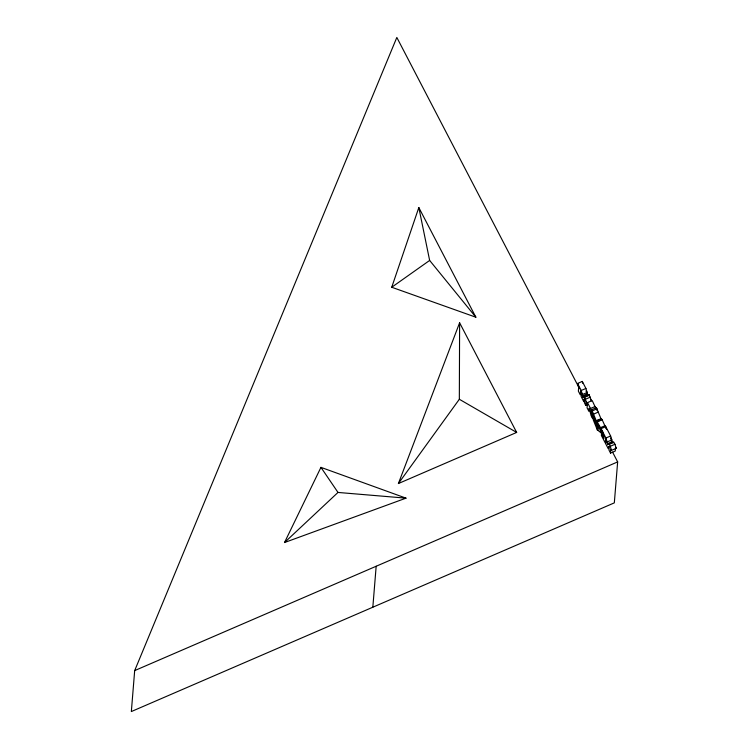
<?xml version="1.0" encoding="UTF-8"?>
<svg xmlns="http://www.w3.org/2000/svg" width="749" height="749" viewBox="0 0 749 749"><rect width="100%" height="100%" fill="white"/><g stroke="black" fill="none" stroke-linecap="round" stroke-linejoin="round"><path stroke-width="1.12" d="M398.402 483.536L459.334 399.264L459.614 322.772L516.66 432.435L398.402 483.536L459.614 322.772M579.576 388.722L396.83 37.45L134.68 670.598L131.347 711.55L614.32 502.869L617.653 461.908L612.56 452.115M372.833 607.205L376.167 566.253M590.811 399.563L591.495 400.865L589.117 394.826L582.984 397.504L581.393 393.197L581.13 396.474L583.49 401.005L585.381 400.181M582.984 397.504L583.883 396.53L584.389 396.867L586.767 402.906L592.225 400.584L595.801 408.327M583.49 401.005L583.611 399.498L584.454 398.964L584.407 402.775L585.774 405.406L587.665 404.582M585.774 405.406L586.083 401.604L586.767 402.906M587.712 395.463L586.13 391.147M600.932 432.763L598.582 430.9L597.421 427.398L598.638 428.082L596.841 421.153L600.492 427.66L601.634 431.443L599.088 426.612L600.932 432.763L602.833 431.948M601.531 419.59L601.569 419.103L596.466 421.312L596.99 425.104L592.852 414.899L591.682 409.703L596.41 407.653L601.204 419.271M601.672 434.158L601.822 432.257M602.215 433.98L602.383 431.892M610.529 453.089L609.012 450.158L609.302 446.61L608.656 446.507L608.263 448.735L605.829 444.054L606.11 440.712L607.626 443.633L607.533 444.784L613.169 441.826L614.985 444.269L616.212 448.333L611.474 450.374L610.838 449.26L610.529 453.089L615.257 451.038L615.575 447.219L616.212 448.333M610.838 438.671L612.354 441.592L612.261 442.743L608.478 444.372M391.736 287.251L418.822 207.557L475.877 317.22L391.736 287.251L429.645 260.437L418.822 207.557M284.517 542.538L320.947 467.357L406.014 498.151L284.517 542.538L337.996 492.439L406.014 498.151M587.75 394.985L589.117 394.826M577.545 383.469L582.273 381.428L585.924 388.45L587.132 392.495L582.404 394.536L580.578 391.025L580.269 394.817L578.368 391.165L578.677 387.336L577.545 383.469L581.196 390.491L582.404 394.536M581.196 390.491L585.924 388.45M582.759 395.828L587.497 393.787M582.675 396.914L587.403 394.873M583.434 396.783L588.62 394.48M583.022 397.026L587.956 394.863M584.136 396.698L588.864 394.648M584.669 397.27L589.407 395.229M583.611 399.498L585.503 398.683M585.662 399.17L590.39 397.129M590.53 408.477L587.488 402.625L587.066 407.831L588.892 411.341L589.145 408.205L591.092 415.629L592.59 418.448L590.53 408.477L595.268 406.435M596.466 421.312L592.216 410.901L596.944 408.86M593.554 414.131L598.282 412.09M596.307 420.751L601.035 418.7M596.794 421.631L601.812 419.374M597.449 421.809L602.177 419.768L606.081 428.456M596.99 426.602L592.206 414.983L593.377 420.18L597.515 430.394L596.99 426.602L598.882 425.778M600.492 427.66L605.22 425.619M601.035 428.671L605.763 426.63L610.632 435.984L611.83 439.925L607.102 441.966L605.576 439.064L605.258 442.949L601.381 435.497L601.531 433.652L603.966 438.334L602.73 434.251L604.022 436.733L604.069 436.19L601.035 428.671L605.904 438.025L607.102 441.966M605.904 438.025L610.632 435.984M607.626 443.633L612.354 441.592M608.441 443.867L609.19 444.26L613.918 442.219M611.474 450.374L610.257 446.31L614.985 444.269M134.68 670.598L617.653 461.908M459.334 399.264L516.66 432.435M601.569 419.103L602.177 419.768M429.645 260.437L475.877 317.22M320.947 467.357L337.996 492.439M610.819 437.987L611.83 439.925M586.224 390.735L587.132 392.495M609.19 444.26L610.257 446.31M591.682 409.703L592.216 410.901M605.763 426.63L606.615 429.523M582.273 381.428L582.844 383.366M596.41 407.653L596.887 410.368M598.573 420.404L598.535 420.882L598.039 420.002L598.573 420.404M599.2 420.133L599.163 420.61L598.676 419.73L599.2 420.133"/></g></svg>
